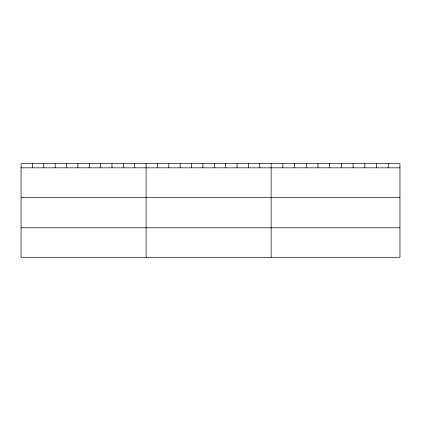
<?xml version="1.0" encoding="UTF-8"?>
<svg xmlns="http://www.w3.org/2000/svg" width="421" height="421" viewBox="0 0 421 421"><rect width="100%" height="100%" fill="white"/><g stroke="black" fill="none" stroke-linecap="round" stroke-linejoin="round"><path stroke-width="0.63" d="M399.95 197.36L399.95 163.695L21.05 163.695L21.05 257.305L399.95 257.305L399.95 197.36L21.05 197.36M21.05 167.837L399.95 167.837M21.05 227.782L399.95 227.782M388.241 163.695L388.241 167.837M376.527 163.695L376.527 167.837M364.818 163.695L364.818 167.837M353.103 163.695L353.103 167.837M341.394 163.695L341.394 167.837M329.68 163.695L329.68 167.837M317.971 163.695L317.971 167.837M306.256 163.695L306.256 167.837M294.547 163.695L294.547 167.837M282.833 163.695L282.833 167.837M271.124 163.695L271.124 257.305M259.757 163.695L259.757 167.837M248.39 163.695L248.39 167.837M237.023 163.695L237.023 167.837M225.656 163.695L225.656 167.837M214.289 163.695L214.289 167.837M202.922 163.695L202.922 167.837M191.555 163.695L191.555 167.837M180.188 163.695L180.188 167.837M168.821 163.695L168.821 167.837M157.454 163.695L157.454 167.837M146.087 163.695L146.087 257.305M134.72 163.695L134.72 167.837M123.353 163.695L123.353 167.837M111.986 163.695L111.986 167.837M100.619 163.695L100.619 167.837M89.252 163.695L89.252 167.837M77.885 163.695L77.885 167.837M66.518 163.695L66.518 167.837M55.151 163.695L55.151 167.837M43.784 163.695L43.784 167.837M32.417 163.695L32.417 167.837"/></g></svg>
